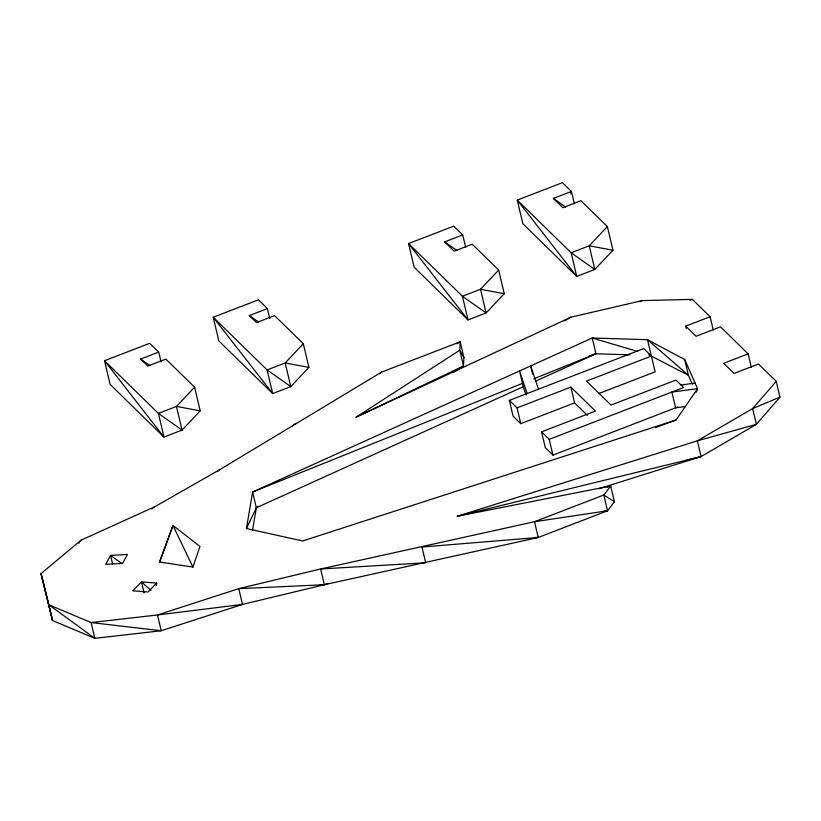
<?xml version="1.0" encoding="UTF-8"?>
<svg xmlns="http://www.w3.org/2000/svg" width="821" height="821" viewBox="0 0 821 821"><rect width="100%" height="100%" fill="white"/><g stroke="black" fill="none" stroke-linecap="round" stroke-linejoin="round"><path stroke-width="1.23" d="M751.266 367.223L748.116 353.882L723.701 363.293L734.066 373.422L758.471 364.011L776.225 381.365L779.95 397.138L756.398 424.324L697.378 440.815L457.287 516.255L610.68 485.981L614.406 501.754L607.54 510.765L538.237 537.498L324.336 584.737L242.493 604.42L161.203 630.744L94.846 638.338L52.513 620.522L41.05 573.602L81.012 540.197L154.923 506.66L219.33 469.93L381.529 372.129L460.171 341.793L463.896 357.566L463.475 365.992L453.849 372.211M685.391 406.539L675.611 407.811L671.886 392.048L697.542 388.682L676.083 419.993L302.651 540.977L246.444 528.529L252.591 492.025L592.239 337.995L647.482 339.72L684.693 359.506L697.542 388.682L696.218 392.212M252.499 530.448L256.316 507.789L252.591 492.025L522.464 383.366M156.226 585.558L156.729 583.084L141.499 581.904L132.776 590.812L148.006 592.003L156.729 583.084M570.882 193.92L571.447 191.447L562.467 182.662L517.271 200.098L522.864 223.753L576.732 276.431L594.815 269.462L612.959 250.22L607.366 226.565L580.929 200.724L562.857 207.692L553.364 198.415L571.447 191.447L574.392 203.895M159.602 562.016L172.985 525.45L199.965 546.447L192.935 567.085L159.602 562.016L172.985 525.45L192.935 567.085M246.444 528.529L256.316 507.789L258.389 506.29M78.744 543.266L81.012 540.197M776.225 381.365L752.662 408.56L697.378 440.815L701.103 456.589L598.735 488.752M158.699 352.076L140.617 359.044L147.801 366.074L165.883 359.095L194.608 387.194L176.474 406.436L158.391 413.404L104.524 360.727L149.72 343.291L158.699 352.076L161.049 362.04M200.201 410.849L182.067 430.091L163.984 437.07L110.117 384.382L104.524 360.727L163.984 437.07L158.391 413.404L182.067 430.091L176.474 406.436L200.201 410.849L194.608 387.194M267.41 308.593L249.327 315.572L256.511 322.591L274.594 315.623L303.318 343.722L285.185 362.954L267.102 369.932L213.234 317.245L258.43 299.819L267.41 308.593L269.76 318.558M308.912 367.377L290.778 386.619L272.695 393.587L218.827 340.9L213.234 317.245L272.695 393.587L267.102 369.932L290.778 386.619L285.185 362.954L308.912 367.377L303.318 343.722M462.736 234.919L444.654 241.897L454.146 251.175L472.219 244.196L498.655 270.047L480.511 289.29L462.439 296.258L408.56 243.57L453.756 226.144L462.736 234.919L465.681 247.378M504.248 293.702L486.104 312.945L468.032 319.913L414.153 267.236L408.56 243.57L468.032 319.913L462.439 296.258L486.104 312.945L480.511 289.29L504.248 293.702L498.655 270.047M607.366 226.565L589.221 245.807L571.149 252.776L517.271 200.098L576.732 276.431L571.149 252.776L594.815 269.462L589.221 245.807L612.959 250.22M217.401 471.603L219.33 469.93M292.656 425.873L295.55 423.379M379.548 373.74L381.529 372.129M151.782 508.866L154.923 506.66M713.275 330.073L710.124 316.732L692.37 299.378L642.268 300.599L570.934 317.173L356.006 417.222L459.75 350.218L460.171 341.793L456.907 343.804M686.212 460.365L701.103 456.589L756.398 424.324L752.662 408.56L779.95 397.138M564.201 320.867L570.934 317.173M639.98 301.697L642.268 300.599M356.006 417.222L463.475 365.992L459.75 350.218L463.896 357.566M256.316 507.789L523.254 386.742L519.529 370.969L527.133 393.536M535.549 381.16L595.964 353.769L629.861 354.826M533.712 378.83L595.964 353.769L592.239 337.995L637.691 351.48M686.294 328.574L685.72 326.142L710.124 316.732M587.323 415.323L574.608 402.885L520.771 423.657L513.104 416.155L509.379 400.391L643.746 348.566L651.412 356.057L655.137 371.831L598.468 393.69M509.379 400.391L517.045 407.883L570.882 387.112L595.399 411.095L541.562 431.856L545.288 447.63L552.954 455.121L677.951 406.908M651.412 356.057L586.471 381.108L610.988 405.081L675.929 380.041L683.585 387.533L549.218 439.348L541.562 431.856M327.897 583.362L324.336 584.737L319.256 585.414M655.671 427.536L676.083 419.993M689.999 300.25L692.37 299.378M588.698 356.201L595.964 353.769M607.027 487.11L610.68 485.981L603.815 495.001L534.512 521.725L320.611 568.974L238.767 588.647L157.478 614.97L91.121 622.564L48.788 604.759L41.05 573.602L52.513 620.522L48.788 604.759L94.846 638.338L91.121 622.564L161.203 630.744L157.478 614.97L242.493 604.42L238.767 588.647L324.336 584.737L320.611 568.974L425.719 562.796L421.994 547.022L538.237 537.498L534.512 521.725L607.54 510.765L603.815 495.001L614.406 501.754M457.287 516.255L701.103 456.589M603.753 511.319L607.54 510.765M680.999 384.998L695.089 383.099M535.703 537.314L538.237 537.498M648.754 354.764L688.419 375.279L692.38 384.269M553.364 198.415L565.72 207.118M444.654 241.897L457.01 250.6M249.327 315.572L258.594 322.099M140.617 359.044L149.884 365.581M121.919 563.565L110.589 555.417L105.714 564.355L122.575 563.401L127.45 554.452L110.589 555.417L112.6 563.904M150.982 590.381L141.499 581.904L144.075 592.813M748.116 353.882L720.489 326.861L696.075 336.271L685.72 326.142M538.494 389.154L530.664 365.92L532.603 374.14M523.254 386.742L526.056 395.055M684.693 359.506L688.419 375.279L647.482 339.72L651.207 355.493M570.882 387.112L574.608 402.885M549.218 439.348L552.954 455.121M517.045 407.883L520.771 423.657"/></g></svg>
